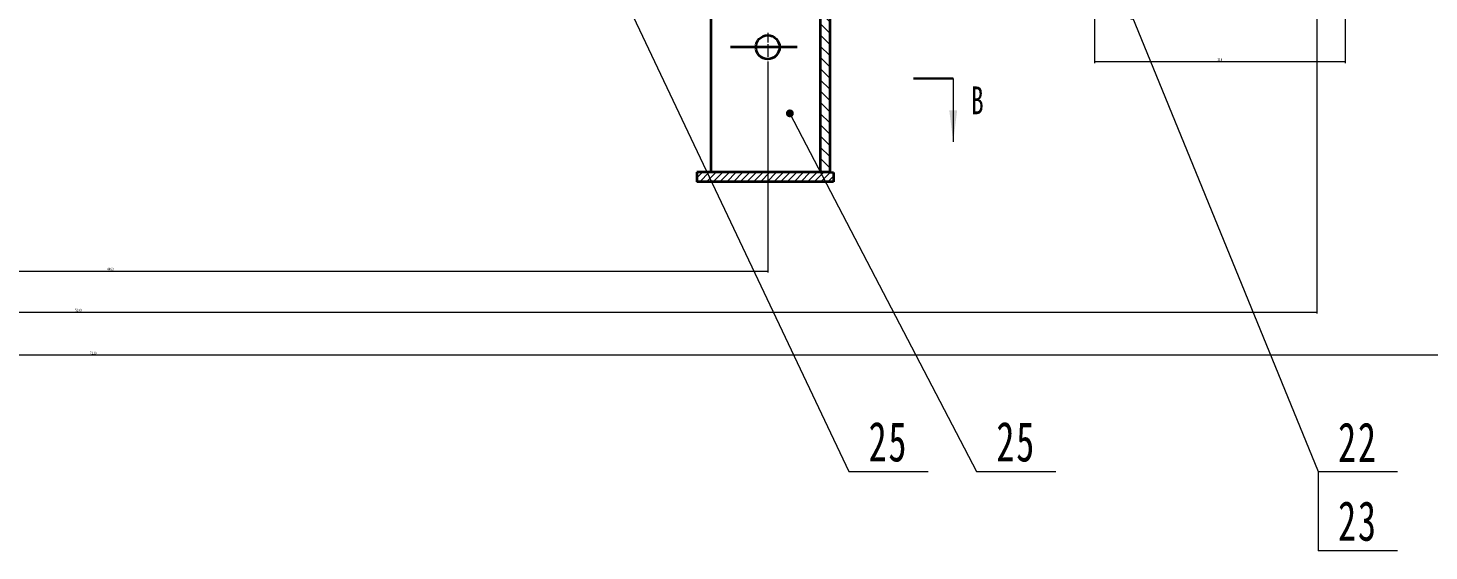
# Model space of a CAD drawing. Header units: millimetres. Extents: x -342 to 8068, y -807 to 5133.
# Drawn here: x 2108 to 3873, y 2396 to 3055 of the extents above; entities that cross this region are included whole.
import ezdxf

# ---------------------------------------------------------------- set-up
doc = ezdxf.new("R2010")
doc.units = ezdxf.units.MM
doc.linetypes.add('点画线', pattern=[18, 12, -2, 2, -2])
for name, color, linetype, lineweight, true_color in [('中心线层', 1, '点画线', 18, 0xff0000), ('剖面线层', 4, 'Continuous', 18, 0x00ffff), ('尺寸线层', 3, 'Continuous', 18, 0x00ff00)]:
    doc.layers.add(name, color=color, linetype=linetype, lineweight=lineweight, true_color=true_color)
doc.layers.add('粗实线层', color=7, linetype='Continuous', lineweight=35)
doc.layers.add('细实线层', color=7, linetype='Continuous', lineweight=18)
doc.styles.add('标准', font='', dxfattribs={"width": 0.667})
doc.styles.get('标准').set_extended_font_data('宋体')
doc.dimstyles.new('标准', dxfattribs={"dimtxt": 3.5, "dimasz": 4, "dimexe": 2, "dimexo": 0, "dimtad": 1, "dimdsep": 46, "dimtxsty": '标准', "dimcen": 0, "dimdle": 6, "dimazin": 2, "dimtfac": 0.707107, "dimtdec": 3, "dimtmove": 0, "dimatfit": 3, "dimfxl": 1, "dimtolj": 1, "dimlwd": -1, "dimlwe": -1, "dimarcsym": 1})

# ---------------------------------------------------------------- blocks, each defined once
blk = doc.blocks.new('*X1')
at = {"layer": '尺寸线层', "linetype": 'Continuous'}
for points in [[(123.2, 2642.6), (127.2, 2643.1), (127.2, 2642.1)], [(4580.5, 2642.6), (4576.5, 2643.1), (4576.5, 2642.1)]]:
    blk.add_hatch(color=0, dxfattribs=at).paths.add_polyline_path(points, flags=0)
at = {"layer": '尺寸线层', "color": 0, "linetype": 'Continuous'}
for p, q in [((123.2, 3672.7), (123.2, 2640.6)), ((4580.5, 3672.7), (4580.5, 2640.6)), ((123.2, 2642.6), (4580.5, 2642.6))]:
    blk.add_line(p, q, dxfattribs=at)
at = {"layer": '尺寸线层', "color": 0, "linetype": 'Continuous', "insert": (2189.9, 2644.9), "char_height": 3.5, "width": 11.456, "attachment_point": 5, "line_spacing_factor": 1.15057, "style": '标准'}
blk.add_mtext('\\T1.1;7110', dxfattribs=at)
blk = doc.blocks.new('*X12')
at = {"layer": '尺寸线层', "linetype": 'Continuous'}
for points in [[(3451.4, 3012.3), (3455.4, 3012.8), (3455.4, 3011.8)], [(3767.4, 3012.3), (3763.4, 3012.8), (3763.4, 3011.8)]]:
    blk.add_hatch(color=0, dxfattribs=at).paths.add_polyline_path(points, flags=0)
at = {"layer": '尺寸线层', "color": 0, "linetype": 'Continuous'}
for p, q in [((3767.4, 3187.9), (3767.4, 3010.3)), ((3451.4, 3154.9), (3451.4, 3010.3)), ((3451.4, 3012.3), (3767.4, 3012.3))]:
    blk.add_line(p, q, dxfattribs=at)
at = {"layer": '尺寸线层', "color": 0, "linetype": 'Continuous', "insert": (3609.4, 3014.7), "char_height": 3.5, "width": 8.592, "attachment_point": 5, "line_spacing_factor": 1.15057, "style": '标准'}
blk.add_mtext('\\T1.1;316', dxfattribs=at)
blk = doc.blocks.new('*X14')
at = {"layer": '尺寸线层', "linetype": 'Continuous'}
for points in [[(1157, 2748.3), (1161, 2748.8), (1161, 2747.8)], [(3039.6, 2748.3), (3035.6, 2748.8), (3035.6, 2747.8)]]:
    blk.add_hatch(color=0, dxfattribs=at).paths.add_polyline_path(points, flags=0)
at = {"layer": '尺寸线层', "color": 0, "linetype": 'Continuous'}
for p, q in [((1157, 3012.3), (1157, 2746.3)), ((3039.6, 3012.3), (3039.6, 2746.3)), ((1157, 2748.3), (3039.6, 2748.3))]:
    blk.add_line(p, q, dxfattribs=at)
at = {"layer": '尺寸线层', "color": 0, "linetype": 'Continuous', "insert": (2211.6, 2750.7), "char_height": 3.5, "width": 11.456, "attachment_point": 5, "line_spacing_factor": 1.15057, "style": '标准'}
blk.add_mtext('\\T1.1;4493', dxfattribs=at)
blk = doc.blocks.new('*X16')
at = {"layer": '尺寸线层', "linetype": 'Continuous'}
for points in [[(465.3, 2696.6), (469.3, 2697.1), (469.3, 2696.1)], [(3731.4, 2696.6), (3727.4, 2697.1), (3727.4, 2696.1)]]:
    blk.add_hatch(color=0, dxfattribs=at).paths.add_polyline_path(points, flags=0)
at = {"layer": '尺寸线层', "color": 0, "linetype": 'Continuous'}
for p, q in [((465.3, 3207.7), (465.3, 2694.6)), ((3731.4, 3207.7), (3731.4, 2694.6)), ((465.3, 2696.6), (3731.4, 2696.6))]:
    blk.add_line(p, q, dxfattribs=at)
at = {"layer": '尺寸线层', "color": 0, "linetype": 'Continuous', "insert": (2171.1, 2699), "char_height": 3.5, "width": 11.456, "attachment_point": 5, "line_spacing_factor": 1.15057, "style": '标准'}
blk.add_mtext('\\T1.1;5290', dxfattribs=at)
blk = doc.blocks.new('*X28')
at = {"layer": '尺寸线层', "linetype": 'Continuous'}
blk.add_hatch(color=0, dxfattribs=at).paths.add_polyline_path([(0, -80), (5, -40), (-5, -40)], flags=0)
at = {"layer": '尺寸线层', "color": 0, "linetype": 'Continuous', "lineweight": 30}
blk.add_line((-50, 0), (0, 0), dxfattribs=at)
at = {"layer": '尺寸线层', "color": 0, "linetype": 'Continuous'}
blk.add_line((0, 0), (0, -80), dxfattribs=at)
at = {"layer": '尺寸线层', "color": 0, "linetype": 'Continuous', "insert": (31.2, -27.6), "char_height": 35, "width": 28.64, "attachment_point": 5, "line_spacing_factor": 1.15057, "style": '标准'}
blk.add_mtext('\\T1.1;B', dxfattribs=at)
blk = doc.blocks.new('*X56')
at = {"layer": '细实线层', "lineweight": 18}
h = blk.add_hatch(color=256, dxfattribs=at)
edge = h.paths.add_edge_path(flags=0)
edge.add_arc((0, 0), 5, 0, 360)
at = {"layer": '细实线层'}
for p, q in [((0, 0), (234.9, -574.5)), ((234.9, -574.5), (334.9, -574.5)), ((234.9, -574.5), (234.9, -674.5)), ((334.9, -674.5), (234.9, -674.5))]:
    blk.add_line(p, q, dxfattribs=at)
at = {"layer": '细实线层', "lineweight": 18, "char_height": 50, "width": 81.828, "attachment_point": 8, "line_spacing_factor": 1.15057, "style": '标准'}
for s, insert in [('\\T1.1;22', (284.9, -562.5)), ('\\T1.1;23', (284.9, -662.5))]:
    blk.add_mtext(s, dxfattribs=dict(at, insert=insert))
blk = doc.blocks.new('*X58')
at = {"layer": '细实线层', "lineweight": 18}
h = blk.add_hatch(color=256, dxfattribs=at)
edge = h.paths.add_edge_path(flags=0)
edge.add_arc((0, 0), 5, 0, 360)
at = {"layer": '细实线层'}
for p, q in [((0, 0), (235.2, -451.5)), ((235.2, -451.5), (335.2, -451.5))]:
    blk.add_line(p, q, dxfattribs=at)
at = {"layer": '细实线层', "lineweight": 18, "insert": (285.2, -439.5), "char_height": 50, "width": 81.828, "attachment_point": 8, "line_spacing_factor": 1.15057, "style": '标准'}
blk.add_mtext('\\T1.1;25', dxfattribs=at)
blk = doc.blocks.new('*X59')
at = {"layer": '细实线层', "lineweight": 18}
h = blk.add_hatch(color=256, dxfattribs=at)
edge = h.paths.add_edge_path(flags=0)
edge.add_arc((0, 0), 5, 0, 360)
at = {"layer": '细实线层'}
for p, q in [((0, 0), (360.5, -761.7)), ((360.5, -761.7), (460.5, -761.7))]:
    blk.add_line(p, q, dxfattribs=at)
at = {"layer": '细实线层', "lineweight": 18, "insert": (410.5, -749.7), "char_height": 50, "width": 81.828, "attachment_point": 8, "line_spacing_factor": 1.15057, "style": '标准'}
blk.add_mtext('\\T1.1;25', dxfattribs=at)

msp = doc.modelspace()

# ---------------------------------------------------------------- hatches: boundary and pattern name
at = {"layer": '剖面线层'}
h = msp.add_hatch(dxfattribs=at)
h.set_pattern_fill('UserPattern', color=256, scale=10, angle=135, style=0, pattern_type=0)
h.set_pattern_definition([(135, (0, 0), (-7.071068, -7.071068), [])])
h.paths.add_polyline_path([(3105.909, 2872.697), (3105.909, 3220.383), (3105.909, 3250.697), (3117.909, 3250.697), (3117.909, 2872.697)], flags=0)
h = msp.add_hatch(dxfattribs=at)
h.set_pattern_fill('UserPattern', color=256, scale=6, angle=45, style=0, pattern_type=0)
h.set_pattern_definition([(45, (0, 0), (-4.242641, 4.242641), [])])
h.paths.add_polyline_path([(2950.513, 2860.697), (2950.513, 2862.923), (2950.513, 2872.697), (2967.909, 2872.697), (3105.909, 2872.697), (3117.909, 2872.697), (3122.415, 2872.576), (3122.415, 2860.697)], flags=0)

# ---------------------------------------------------------------- linework, layer by layer
at = {"layer": '中心线层'}
for p, q in [((3039.605, 3048.328), (3039.605, 3012.328)), ((3021.605, 3030.328), (3057.605, 3030.328))]:
    msp.add_line(p, q, dxfattribs=at)
at = {"layer": '粗实线层'}
for p, q in [((2967.909, 3250.697), (2967.909, 2872.697)), ((3105.909, 3250.697), (3105.909, 2872.697)), ((3117.909, 3250.697), (3117.909, 2872.697)), ((3076.686, 3030.328), (2992.875, 3030.328)), ((2967.909, 2872.697), (2950.513, 2872.697)), ((2950.513, 2872.697), (2950.513, 2860.697)), ((3122.415, 2860.697), (2950.513, 2860.697)), ((3117.909, 2872.697), (2967.909, 2872.697)), ((3117.909, 2872.697), (3122.415, 2872.576)), ((3122.415, 2872.576), (3122.415, 2860.576))]:
    msp.add_line(p, q, dxfattribs=at)
msp.add_circle((3039.605, 3030.328), 15, dxfattribs=at)

# ---------------------------------------------------------------- block references
at = {"layer": '中心线层'}
for name, p in [('*X59', (2781.205, 3257.224)), ('*X56', (3498.374, 3070.033)), ('*X58', (3067.532, 2946.975))]:
    msp.add_blockref(name, p, dxfattribs=at)
at = {"layer": '尺寸线层'}
msp.add_blockref('*X28', (3273.374, 2990.956), dxfattribs=at)

# ---------------------------------------------------------------- dimensions: what is measured, and where the dimension line sits
for base, p1, p2, text, picture, middle in [((4580.452, 2642.564), (123.178, 3672.715), (4580.452, 3672.68), '7110', '*X1', (2189.894, 2642.564)), ((3731.374, 2696.606), (465.256, 3207.697), (3731.374, 3207.697), '5290', '*X16', (2171.061, 2696.606)), ((3039.605, 2748.329), (1157.025, 3012.328), (3039.605, 3012.328), '4493', '*X14', (2211.59, 2748.329))]:
    dim = msp.add_linear_dim(base=base, p1=p1, p2=p2, text=text, dimstyle='标准', override={"dimsah": 1}, dxfattribs=at)
    dim.commit()
    dim.dimension.update_dxf_attribs({"geometry": picture, "text_midpoint": middle, "dimtype": 160})
dim = msp.add_linear_dim(base=(3767.374, 3012.339), p1=(3451.374, 3154.867), p2=(3767.374, 3187.89), text='316', dimstyle='标准', override={"dimsah": 1}, dxfattribs=at)
dim.commit()
dim.dimension.update_dxf_attribs({"geometry": '*X12', "text_midpoint": (3609.374, 3012.339)})

doc.saveas('drawing.dxf')
